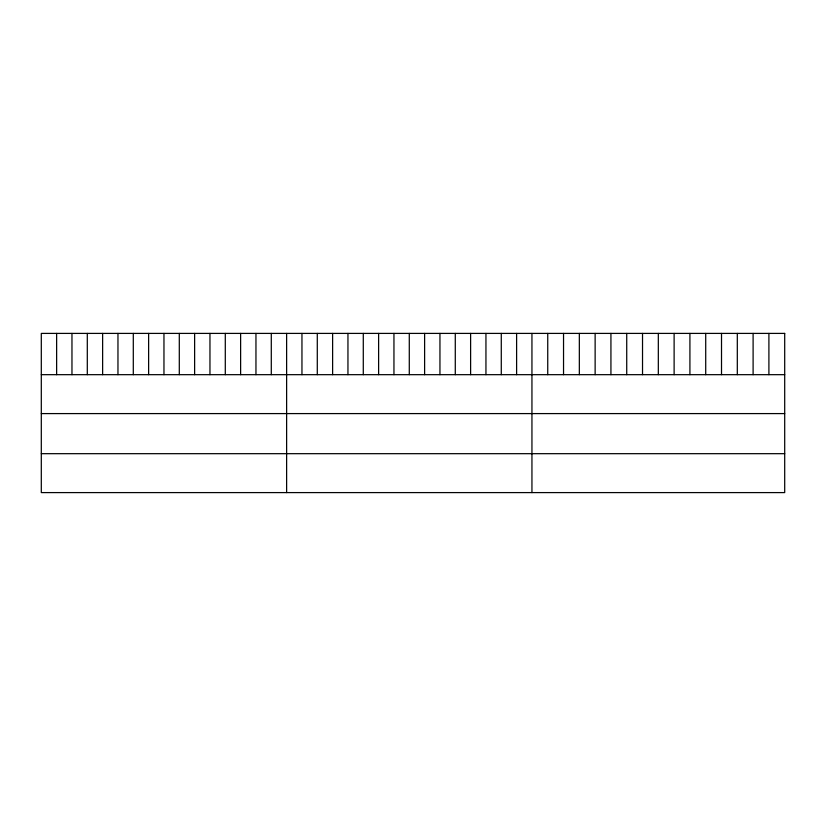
<?xml version="1.0" encoding="UTF-8"?>
<svg xmlns="http://www.w3.org/2000/svg" width="826" height="826" viewBox="0 0 826 826"><rect width="100%" height="100%" fill="white"/><g stroke="black" fill="none" stroke-linecap="round" stroke-linejoin="round"><path stroke-width="1.24" d="M41.3 374.674L784.7 374.674M41.3 413.589L784.7 413.589M41.3 453.68L784.7 453.68M768.903 333.405L768.903 374.674M753.106 333.405L753.106 374.674M737.308 333.405L737.308 374.674M721.511 333.405L721.511 374.674M705.714 333.405L705.714 374.674M689.917 333.405L689.917 374.674M674.119 333.405L674.119 374.674M658.322 333.405L658.322 374.674M642.525 333.405L642.525 374.674M626.727 333.405L626.727 374.674M610.93 333.405L610.93 374.674M595.133 333.405L595.133 374.674M579.336 333.405L579.336 374.674M563.538 333.405L563.538 374.674M547.741 333.405L547.741 374.674M531.944 333.405L531.944 492.595M516.611 333.405L516.611 374.674M501.279 333.405L501.279 374.674M485.946 333.405L485.946 374.674M470.613 333.405L470.613 374.674M455.281 333.405L455.281 374.674M439.948 333.405L439.948 374.674M424.616 333.405L424.616 374.674M409.283 333.405L409.283 374.674M393.95 333.405L393.95 374.674M378.618 333.405L378.618 374.674M363.285 333.405L363.285 374.674M347.952 333.405L347.952 374.674M332.62 333.405L332.62 374.674M317.287 333.405L317.287 374.674M301.955 333.405L301.955 374.674M286.622 333.405L286.622 492.595M271.289 333.405L271.289 374.674M255.957 333.405L255.957 374.674M240.624 333.405L240.624 374.674M225.291 333.405L225.291 374.674M209.959 333.405L209.959 374.674M194.626 333.405L194.626 374.674M179.294 333.405L179.294 374.674M163.961 333.405L163.961 374.674M148.628 333.405L148.628 374.674M133.296 333.405L133.296 374.674M117.963 333.405L117.963 374.674M102.63 333.405L102.63 374.674M87.298 333.405L87.298 374.674M71.965 333.405L71.965 374.674M56.633 333.405L56.633 374.674M784.7 333.405L41.3 333.405L41.3 492.595L784.7 492.595L784.7 333.405"/></g></svg>
